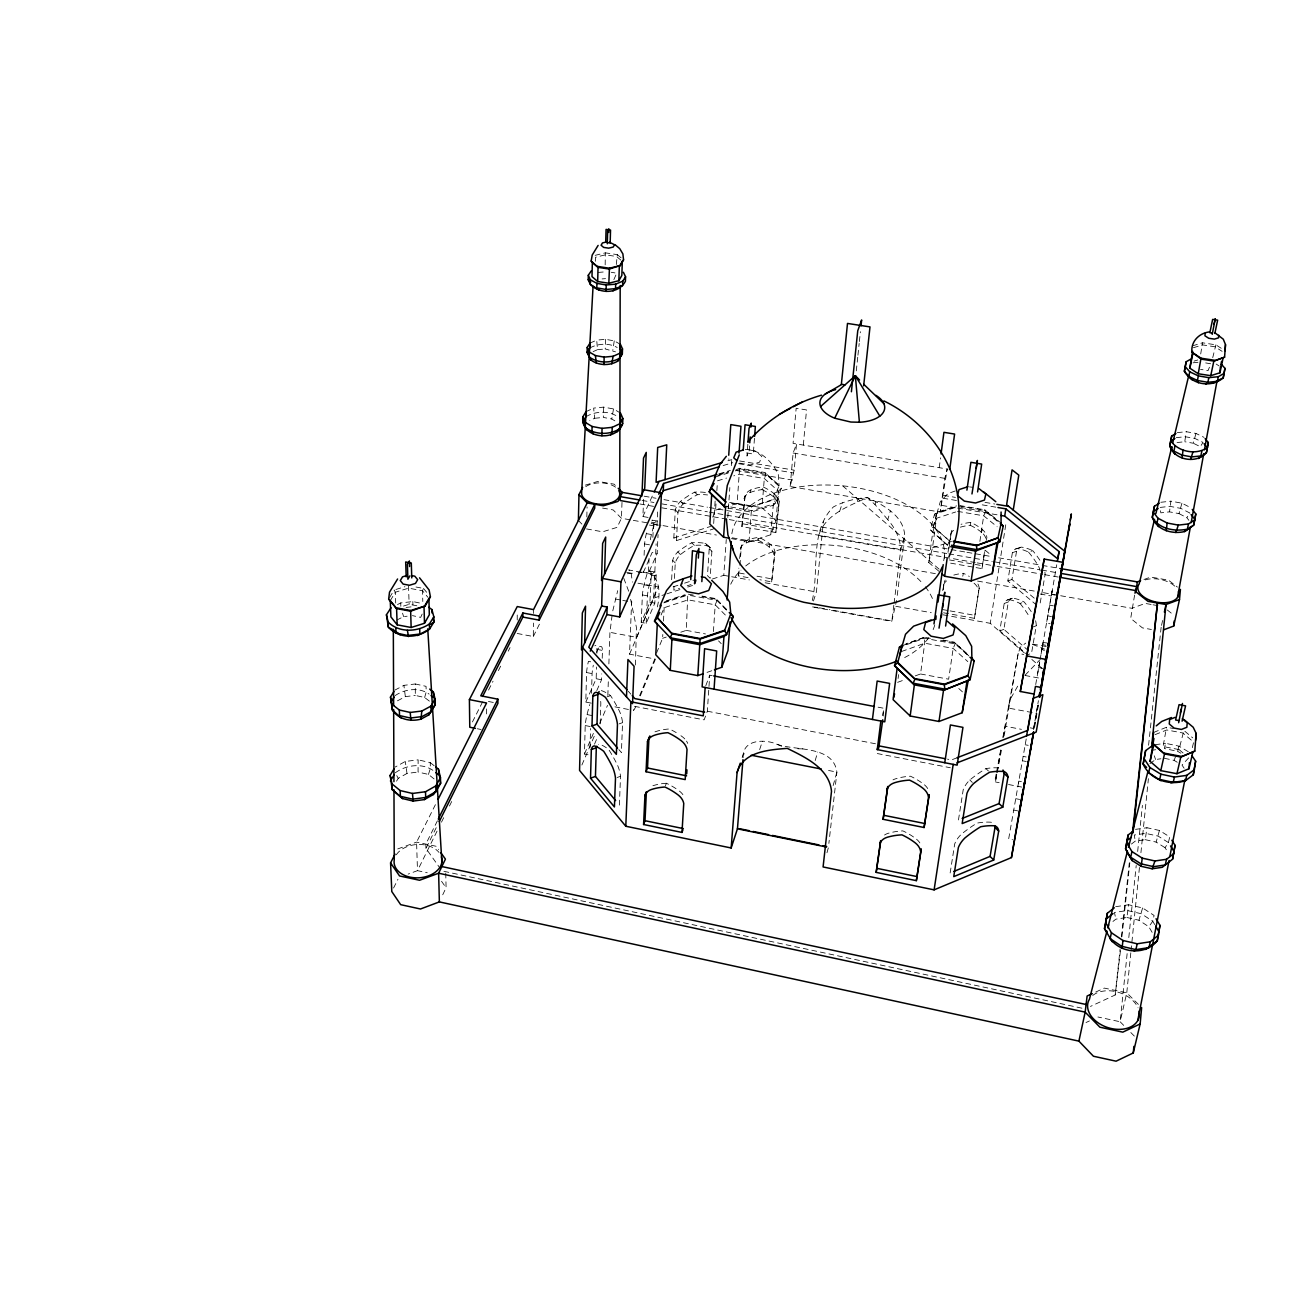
<?xml version="1.0" encoding="UTF-8"?>
<svg xmlns="http://www.w3.org/2000/svg" width="1290" height="1290" viewBox="0 0 1290 1290"><rect width="100%" height="100%" fill="white"/><g stroke="black" fill="none" stroke-linecap="round" stroke-linejoin="round"><path stroke-width="0.75" stroke-dasharray="5 3.75" d="M517.226 620.022L517.242 612.331M517.193 633.471L533.318 636.518L533.415 623.07M533.496 613.443L533.528 609.606M586.821 516.935L587.079 506.954M595.335 261.306L595.448 257.274L605.445 254.823L616.556 256.5L620.861 260.128M588.047 754.763L584.467 754.053L585.209 725.544A14.674 2.838 -79 0 1 587.047 714.579A51.084 9.707 -78.9 0 1 589.756 704.566M591.272 703.147L585.805 702.082L586.563 672.542A14.9 2.951 -79.2 0 1 588.434 661.367L593.948 662.415M620.538 413.106L613.508 408.946L603.688 407.124L593.642 408.108L594.674 418.266L589.772 420.572M620.442 344.365L614.25 340.866L605.574 339.318L596.706 340.125L597.512 349.671L593.126 351.622M590.046 747.523L590.562 728.511M591.529 693.294L592.078 673.606A14.916 2.903 -79.2 0 1 593.319 665.221M605.171 264.869L605.332 252.84L594.529 255.501M603.688 407.124L603.317 417.428L611.783 419.008L617.813 422.604M605.574 339.318L605.236 348.961L615.507 351.847M585.805 702.082L596.174 678.734L596.512 666.995M596.899 653.304L597.012 649.386A14.851 2.919 -79.2 0 0 595.593 645.581A52.551 10.32 -79 0 0 594.803 645.838M429.393 701.131L424.652 697.503L415.299 695.423L415.299 683.974L403.899 685.345L394.821 690.134M600.189 723.884L600.834 703.098A14.625 2.79 -79 0 0 599.979 699.696M596.802 690.553L601.559 679.765L601.737 673.896M602.22 658.239L602.462 650.418A14.867 2.886 -79.2 0 0 601.059 646.613L595.593 645.581M616.298 264.531L617.329 254.646L605.332 252.84M614.25 340.866L612.798 350.316M613.508 408.946L611.783 419.008M607.848 695.52L608.3 681.684M608.88 663.915L609.928 632.326L612.266 613.976M622.006 502.358L621.441 518.274L617.136 527.352L602.64 531.803L586.531 528.932M434.085 778.934L428.457 774.435L418.057 772.033L418.137 759.826L405.286 761.471L395.062 767.115M619.394 805.121L620.506 776.29A16.609 6.418 70.5 0 0 617.571 765.244A80.286 30.267 70.3 0 0 608.719 749.538M601.285 690.569A82.673 32.186 70.4 0 1 610.557 695.616A81.528 31.428 70.8 0 1 619.571 711.371A16.867 6.676 70.9 0 1 622.554 722.658L621.409 752.554L618.845 749.571M639.614 695.745L654.804 658.948L629.536 654.159L631.761 598.173M635.454 664.995L636.422 627.408L629.617 594.561M648.08 517.435L642.888 516.516L643.694 497.424M641.211 622.425L642.388 594.932A13.497 2.419 -79.7 0 1 644.097 584.789A47.004 8.337 -79.6 0 1 647.322 573.066A47.537 8.514 -79.6 0 1 650.096 571.148L655.078 572.051A13.448 2.386 -79.7 0 1 656.11 575.824L654.82 603.123L646.177 623.344L641.211 622.425L649.902 602.22L651.16 574.921A13.448 2.419 -79.7 0 0 650.096 571.148M655.078 572.051A47.553 8.401 -79.6 0 0 652.337 573.986L643.371 572.341L643.533 568.551M644.097 555.297L644.597 543.945A13.706 2.516 -79.9 0 1 646.322 533.625A47.73 8.611 -79.9 0 1 647.112 530.513M646.177 623.344L647.419 595.867A13.497 2.403 -79.7 0 1 649.112 585.708A47.02 8.224 -79.7 0 1 652.337 573.986M649.096 558.102L648.418 573.26L657.174 553.362L658.061 534.56M652.869 537.43L653.466 524.256A13.658 2.499 -80 0 0 652.401 520.209A48.278 8.804 -79.8 0 0 651.756 520.257M629.536 654.159L653.595 598.157L656.142 543.816M656.981 525.707L657.739 509.598M657.319 606.913C661.351 590.546 659.448 569.148 638.066 572.599M656.546 652.966L662.609 638.308L662.802 634.487M663.479 621.103L664.157 607.719L662.689 604.897M671.639 579.71L672.654 560.312A14.496 9.852 -45.1 0 1 677.814 551.91A70.418 47.004 -44.8 0 1 691.682 542.8A70.869 47.617 -44.2 0 1 704.921 543.332L707.581 545.928A14.48 9.788 -45.4 0 1 711.887 551.265L710.129 578.323L707.484 575.711L709.21 548.669A14.448 9.788 -45.4 0 0 704.921 543.332M715.128 501.068L713.322 529.013L676.46 540.591L673.815 537.978L675.283 509.921A14.722 10.159 -46 0 1 680.54 501.342A71.547 48.504 -45.7 0 1 694.633 492.151A71.998 49.133 -45 0 1 708.065 492.925M674.025 586.24L673.832 590.127L679.556 588.272M674.444 578.484L675.267 562.94A14.513 9.852 -45.1 0 1 680.459 554.539A70.531 47.004 -44.8 0 1 694.343 545.396A70.982 47.601 -44.2 0 1 707.581 545.928M676.46 540.591L677.96 512.517A14.754 10.159 -46 0 1 683.216 503.922A71.659 48.488 -45.7 0 1 697.342 494.715A72.111 49.133 -45 0 1 707.565 494.957M1112.964 921.447L1115.834 919.173L1126.912 917.496L1128.589 904.758L1142.601 907.95L1154.082 915.465L1152.744 921.254L1148.826 926.752L1152.857 933.589M1188.864 520.305L1186.832 517.661L1189.928 513.065L1180.834 508.389L1169.82 506.341L1159.774 507.47L1160.855 512.84L1169.514 511.856L1170.901 501.165L1181.93 503.197L1191.041 507.857M680.814 632.197L686.28 630.375L687.764 595.045L717.111 600.398L727.899 611.186M712.709 517.096L715.595 510.114L716.095 502.31M716.869 490.587L717.369 482.766M735.929 469.882L739.605 468.238L764.873 472.511L781.401 488.152L775.758 503.229L773.242 505.228L751.248 512.098L727.576 507.986M634.487 706.323L704.147 719.868L707.339 711.225L709.742 675.186L713.66 675.928M713.418 631.568L715.208 604.833L717.111 600.398L715.724 598.592L702.05 596.093M712.403 579.016L723.787 575.324L726.27 539.413M727.786 517.467L729.85 487.556M731.365 465.609L731.785 459.627L728.447 459.063M715.595 510.114L737.122 503.439L739.605 468.238M1131.411 844.063L1135.264 841.112L1145.246 839.677L1146.955 827.729L1159.452 830.47L1169.724 836.888L1168.401 842.547L1165.063 847.707L1167.837 852.142M1177.044 442.551L1184.784 441.728L1186.187 431.699L1195.959 433.44L1204.054 437.375M748.103 577.63L738.283 575.856L738.847 568.132M739.573 558.489L741.347 546.041A13.158 10.562 20.6 0 1 747.184 540.155A46.263 36.878 19.9 0 1 759.052 537.382A46.101 36.701 20.8 0 1 770.194 544.219A13.174 10.562 20.3 0 1 774.951 551.991L771.646 581.871L759.875 579.742M741.911 526.61L745.056 495.973A13.351 10.9 20.9 0 1 750.99 489.845A46.988 38.071 20 0 1 763.067 486.894A46.811 37.894 21.1 0 1 774.387 493.86A13.368 10.917 20.5 0 1 779.208 501.842L775.822 532.544L741.911 526.61L745.056 495.973M747.845 444.276L746.975 456.112L749.184 450.662L749.764 442.809M738.283 575.856L739.783 567.261M739.928 565.326L741.347 546.041M754.473 438.278L753.279 454.032L744.765 452.597M731.398 538.607L748.99 541.719L751.731 506.196L773.855 499.311L775.758 503.229L751.973 510.663L724.222 505.857M748.99 541.719L770.791 534.753L776 520.628L761.987 507.744L764.309 478.493L766.067 474.397L764.873 472.511L779.128 485.298L773.807 499.843L751.699 506.744L727.882 502.616M743.137 757.649C742.202 740.057 762.696 739.041 774.887 743.411C792.818 751.586 833.195 744.153 836.904 772.113L828.873 843.45M726.625 610.122L715.724 598.592L726.689 609.557M751.699 506.744L727.899 502.084M770.791 534.753L773.242 505.228L778.483 491.248L781.401 488.152L766.067 474.397L738.944 469.802L735.348 470.898M776 520.628L778.483 491.248L764.309 478.493L739.202 474.22L733.784 475.865M771.646 581.871L774.951 551.991M775.822 532.544L779.208 501.842M790.173 486.507L793.124 453L796.51 443.97L794.188 470.173L790.173 486.507L940.2 512.066L947.231 469.028L944.78 478.364L940.2 512.066M803.331 445.098L806.524 409.946L796.156 408.253L793.076 443.389L947.989 469.141M812.265 600.527C819.327 570.422 809.298 530.738 833.437 506.906C843.934 501.407 855.576 498.311 867.396 497.537C883.424 505.164 903.822 515.629 904.725 535.737L896.84 598.463M813.442 601.011L816.393 591.997L823.375 521.644M1130.814 952.81L1126.767 992.849L1120.139 1021.761L1124.138 1025.808M1131.024 950.811L1139.522 866.735M1140.924 852.722L1148.406 778.66M1127.138 953.632L1120.139 1021.761L1097.935 1016.988M1128.798 937.604L1136.216 865.477M1137.667 851.464L1142.408 805.379M1148.584 745.265L1161.145 627.279M856.302 370.875L857.737 357.169M857.947 355.218L859.172 343.463M859.382 341.495L860.398 331.707M933.299 527.271L937.153 512.243L934.508 514.291L930.396 529.868L948.827 546.396L930.396 529.868L933.347 526.723L949.521 540.962L933.347 526.723L937.153 512.243L956.583 505.89M1120.446 950.649L1115.205 994.977L1090.453 1006.426M1121.929 936.669L1129.814 862.736M1115.205 994.977L1120.107 948.989M1121.397 936.992L1129.298 862.994M893.825 605.22L891.858 620.974L829.276 609.606M894.067 603.252L900.71 550.072L904.725 535.737M817.538 607.477L811.555 606.8L891.745 621.361L896.598 600.431M883.247 715.966L883.714 712.161M902.194 645.742L925.543 636.873L905.838 643.887M898.098 678.476L898.598 674.606M939.217 467.69L940.523 457.869M938.846 571.228L928.703 562.456L932.686 532.738L936.476 518.274L934.508 514.291L957.261 506.841M928.703 562.456L932.493 547.847L936.476 518.274L955.632 511.985M915.239 675.896L920.528 673.977L924.737 643.21L924.43 638.276L925.543 636.873M943.748 560.699L944.57 554.781M942.732 590.707L944.264 581.951A13.561 10.852 13.3 0 1 945.28 580.065M947.989 552.362L951.359 531.48A13.771 11.207 12.8 0 1 953.874 527.803M943.183 589.74L944.264 581.951M948.989 548.331L951.359 531.48M979.884 541.397L983.706 515.807L985.528 511.63L984.689 509.776L960.228 505.632M943.587 612.798L974.418 618.345L979.207 588.143A13.577 10.868 13 0 0 976.482 581.984M976.079 567.616L981.964 568.648L984.528 551.733M974.418 618.345L979.207 588.143M981.964 568.648L984.899 550.717M950.149 872.959L954.713 843.902A17.06 9.385 -45 0 1 961.163 834.388A82.673 44.553 -44.8 0 1 976.998 823.117A83.302 45.231 -44.3 0 1 991.043 822.23A17.012 9.336 -45.2 0 1 993.8 824.116M958.47 819.94L963.211 789.754A17.399 9.756 -45.6 0 1 969.806 779.982A84.221 46.214 -45.4 0 1 985.915 768.614A84.866 46.94 -44.9 0 1 1000.169 768.018A17.334 9.675 -45.8 0 1 1001.75 768.824M1024.421 652.998L990.252 623.312L1006.152 522.224M968.79 655.884L954.165 642.097L942.716 640.017M1035.596 620.748A15.077 8.562 68.6 0 1 1036.273 625.779L1031.516 653.304L1027.42 654.82L999.814 630.842L1004.201 603.462A15.012 8.466 68.8 0 1 1008.925 599.608L1013.037 598.157A74.014 41.345 67.8 0 1 1024.163 601.995A73.079 40.49 68.4 0 1 1031.5 612.041M1044.9 572.131A15.287 8.869 69.3 0 1 1045.077 574.679L1040.175 603.123L1036.015 604.607L1007.829 580.968L1012.376 552.684A15.222 8.756 69.6 0 1 1017.197 548.556A75.11 42.731 68.5 0 1 1028.549 552.12L1032.742 550.669A74.078 41.925 69.1 0 1 1040.224 560.731M998.073 521.273L984.689 509.776L1001.169 523.159M1028.614 650.789L1003.878 629.375L1008.296 602.011A14.996 8.482 68.8 0 1 1013.037 598.157M1034.225 598.157L1011.957 579.516L1016.536 551.265A15.206 8.772 69.6 0 1 1021.374 547.121A75.03 42.828 68.5 0 1 1032.742 550.669M612.782 610.831L617.7 590.675M996.751 774.177L995.445 781.966L996.88 774.29M997.073 772.226L1000.992 748.861M1002.943 737.171L1018.181 653.433L1020.487 647.032L1025.695 643.13M1052.188 590.739L1046.496 623.102L1050.092 623.747M1043.094 642.533L1046.722 642.936M1033.435 729.608L1038.418 700.663M1034.596 727.141L1038.337 705.34M1018.407 783.465L1018.81 781.143L1022.68 781.901M1043.013 643.017L1042.707 644.726L1046.351 645.371M1051.834 592.739L1052.108 591.159M1037.644 673.574L1039.724 661.706M1040.062 659.738L1043.11 642.452M1026.211 738.96L1008.667 838.935L1012.537 839.709M1035.709 684.538L1039.595 662.463M1041.111 653.853L1056.752 564.762M1033.806 727.592L1038.369 701.937M1034.225 727.028L1038.595 702.421M997.251 772.371L1001.943 747.474M1004.104 735.961L1018.181 653.433L1023.76 654.449M996.154 774.145L994.703 781.821L999.186 782.691M996.509 772.242L1001.217 747.329M1003.023 737.751L1005.2 726.254L1021.454 729.334M1134.603 595.109L1130.685 618.41L1142.424 627.875L1151.389 629.472M1200.716 353.96L1202.457 342.801L1215.889 344.833L1222.001 348.784M1195.959 433.44L1193.298 443.244L1184.784 441.728M1181.93 503.197L1178.995 513.613L1169.514 511.856M1212.729 357.653L1215.889 344.833M1161.548 625.376L1162.774 619.684M1188.3 751.699L1178.867 746.12L1165.547 743.314L1164.386 748.539L1177.673 751.344L1180.818 753.199M986.237 540.462L986.882 537.591A13.803 11.223 12.5 0 0 982.319 529.497A48.246 38.99 13.4 0 0 970.854 522.418A48.488 39.119 12.3 0 0 961.066 524.321M1159.452 830.47L1156.13 842.08L1165.063 847.707M1177.673 751.344L1178.867 746.12M1142.601 907.95L1138.957 920.254L1148.826 926.752M1183.043 752.989L1179.012 749.554L1183.898 730.479L1192.686 737.848M985.818 538.253A13.819 11.239 12.5 0 0 981.658 532.367L982.319 529.497M1192.347 747.636L1193.637 742.089L1182.801 732.978L1166.74 729.963L1154.744 734.784M962.743 576.227L963.42 573.324A47.488 37.749 13.8 0 1 969.322 576.485M960.357 527.175A48.585 39.152 12.4 0 1 970.177 525.272L970.854 522.418M882.279 715.611L884.198 708.339L876.362 706.856M424.652 697.503L426.2 691.891L426.055 686.345L415.299 683.974M826.971 852.738L828.438 847.417M833.13 785.578L836.904 772.113L825.229 769.808M815.199 760.536L817.683 752.102M887.778 519.66L875.039 504.6L867.396 497.537C848.981 506.132 825.132 514.178 818.634 535.721L900.71 550.072C900.404 538.688 895.244 528.062 887.778 519.66L890.342 510.969M875.039 504.6L875.975 501.552M428.457 774.435L430.392 768.292L430.231 762.616L418.137 759.826M857.318 501.584L858.285 498.537M839.629 511.388L842.467 502.761M759.649 749.619L762.39 741.299M742.169 757.472L743.443 753.699L747.345 754.457M773.935 554.797A13.19 10.578 20.3 0 0 769.163 547.008L770.194 544.219M705.791 685.716L709.742 675.186M778.193 504.6A13.4 10.933 20.5 0 0 773.339 496.602L774.387 493.86M665.447 785.771L666.398 783.256A53.551 38.748 21.9 0 1 676.363 788.899M740.283 548.831A13.174 10.562 20.6 0 1 746.104 542.945A46.359 36.91 19.9 0 1 758.004 540.171L759.052 537.382M746.104 542.945L747.184 540.155M743.975 498.714A13.384 10.917 20.9 0 1 749.909 492.587A47.069 38.103 20 0 1 762.003 489.636L763.067 486.894M749.909 492.587L750.99 489.845M1164.402 758.294L1174.061 760.342L1176.238 754.94M1209.439 367.215L1208.053 370.617L1200.555 369.343M635.76 706.92L633.551 710.451L635.067 706.775M640.308 695.874L655.481 659.077M415.977 587.014L423.475 588.417L422.491 590.739L422.798 601.527M661.093 614.975L664.157 607.719L688.054 599.866L715.208 604.833L727.463 617.152M947.811 544.622L949.585 540.429M594.513 744.185L597.625 736.896M581.887 765.018L595.093 734.3M599.753 723.448L607.509 705.388M584.467 754.053L594.674 730.398M613.863 279.624L616.684 273.206L611.202 272.271M422.169 614.056L420.685 617.378L412.413 615.62M643.371 572.341L652.176 552.459L657.174 553.362M642.888 516.516L653.401 493.699M442.728 894.792L446.082 887.713L445.695 870.557M437.036 831.163L417.492 870.653L408.172 874.088M441.47 822.182L444.147 816.796M449.468 806.024L452.129 800.639M533.318 636.518L540.413 622.183M440.809 869.283L425.942 848.417L436.617 826.922M437.391 820.843L425.829 844.095L425.942 848.417M435.407 804.67L416.573 842.128L417.492 870.653L427.232 872.75M393.563 888.02L397.965 879.264M472.446 721.932L484.089 698.938M488.555 690.086L493.022 681.233M498.392 670.623L501.971 663.544M508.244 651.16L510.034 647.628M396.546 781.176L398.223 778.338L407.011 773.452L418.057 772.033M390.273 600.672L395.32 592.223L408.624 588.159L422.491 590.739L427.845 597.238M389.564 597.593L394.111 590.014L395.32 592.223L395.708 603.027M1017.697 686.167L1010.828 698.261L1007.845 707.968L1036.66 713.386M1025.131 675.138L1039.466 660.254M1188.654 757.875L1182.027 765.099L1184.107 768.227M1149.954 763.648L1155.598 759.504L1160.887 758.778M395.288 772.807C405.899 764.97 422.007 762.712 433.101 770.452M397.449 700.825L405.35 696.632L415.299 695.423M395.03 695.681C404.721 688.941 419.202 687.006 429.102 694.101M396.627 620.151L403.625 616.62L407.14 616.217M397.497 604.542L400.722 602.93L412.832 601.559L422.33 603.575M1086.003 1022.535L1089.421 1020.954M585.918 416.702C595.319 411.107 608.235 410.494 617.555 416.509M586.031 411.639L593.642 408.108M1095.726 992.042L1104.321 988.092L1126.767 992.849L1141.65 1007.619M589.885 347.978C598.06 343.382 608.961 342.801 617.184 347.494M589.998 343.092L596.706 340.125M1153.599 732.43L1166.563 727.238L1173.497 728.528M957.067 757.762L951.488 759.939L947.537 759.165M897.598 682.329L904.661 679.749M617.152 777.515L620.506 776.29M1032.145 627.279L1036.273 625.779M955.31 490.942L947.876 493.635L940.281 501.713L937.088 512.791L956.503 506.438M999.814 630.842L1003.878 629.375M397.723 848.933L416.573 842.128L436.246 846.305L438.535 849.513M1143.972 579.484L1150.68 577.065L1168.466 580.145L1177.448 587.095M901.597 651.482L924.737 643.21L953.165 648.418L967.806 661.593M1008.925 599.608A74.094 41.248 67.9 0 1 1020.035 603.462L1024.163 601.995M906.564 644.629L924.43 638.276L955.132 643.871L972.676 659.609M1007.442 599.947L1011.554 598.479M1004.201 603.462L1008.296 602.011M1007.829 580.968L1011.957 579.516M619.152 723.851L622.554 722.658M707.033 672.38L712.564 670.461M607.155 696.777L610.557 695.616M1015.682 548.943L1021.374 547.121M1012.376 552.684L1016.536 551.265M662.609 638.308L666.253 637.083M932.493 547.847L951.472 541.478M664.318 602.027L686.506 594.771M663.802 602.881L687.764 595.045M653.595 598.157L664.979 594.464M666.882 593.835L680.153 589.514M687.747 587.047L693.44 585.192M666.188 600.85L684.684 594.803M673.138 586.853L682.684 583.757M684.587 583.144L696.036 579.42M687.199 585.789L691.021 584.547M673.815 537.978L710.645 526.433M403.48 606.074L409.156 604.317L417.041 605.8M1194.089 361.103L1197.749 359.975M395.917 589.466L404.899 586.708M1192.54 345.849L1202.457 342.801M1193.411 347.719L1202.602 344.898L1215.035 346.784L1222.114 351.348M717.498 480.815L726.544 478.074M718.82 473.898L730.317 470.415M719.578 474.285L728.689 471.543M717.74 475.381L728.657 472.092M715.499 476.897L728.124 473.075M727.947 460.772L731.785 459.627M723.142 465.561L732.736 462.675M585.337 485.121L598.012 481.38L614.04 484.153L616.813 486.91M627.375 573.744L634.922 572.937M1115.705 906.693L1128.589 904.758M1135.523 829.373L1146.955 827.729M1155.147 744.717L1165.547 743.314M1152.26 750.183L1155.727 749.716M406.076 607.445L412.994 606.655L412.832 601.559M1160.839 502.278L1170.901 501.165M1177.319 432.634L1186.187 431.699M1176.287 437.665L1185.139 436.713L1194.895 438.455L1202.973 442.406L1200.345 446.711L1193.298 443.244M594.674 418.266L603.317 417.428M1193.024 362.796L1198.636 362.232M597.512 349.671L605.236 348.961M598.205 272.432L605.671 271.803M602.124 278.914L605.51 278.624M802.848 748.877L794.801 748.732M969.516 486.91L972.789 487.298M793.124 453L944.78 478.364M745.265 449.42C760.262 449.581 772.081 461.53 778.273 474.252L779.079 485.846M739.573 460.949L794.188 470.173M943.635 495.392L955.455 497.392M985.012 502.374L994.848 504.035M1205.682 362.925L1210.842 363.796M739.638 463.142L750.361 464.948L759.568 462.175L761.826 456.466L755.892 451.194L748.345 449.694M738.59 463.658L793.173 472.898M942.909 498.214L956.68 500.536M982.238 504.858L995.993 507.196M739.573 468.786L764.809 473.059M958.276 505.874L984.593 510.324M960.792 507.438L985.528 511.63L998.815 522.434M736.139 470.495L792.544 480.074M941.926 505.438L955.648 507.776M957.615 508.099L998.815 515.097M957.535 511.356L983.706 515.807L997.106 526.739M737.122 503.439L761.987 507.744M644.145 496.199L656.029 498.262M663.947 499.633L707.517 507.212M709.5 507.55L949.134 549.201M951.117 549.556L964.968 551.959M966.952 552.297L990.72 556.425M998.637 557.812L1040.24 565.036M1042.207 565.391L1060.041 568.487M642.081 500.423L653.949 502.487M661.867 503.874L707.372 511.791M709.355 512.146L946.763 553.507M948.747 553.862L992.268 561.44M994.251 561.795L1039.756 569.712M1041.739 570.067L1057.558 572.825M640.017 504.003L653.901 506.422M661.835 507.809L711.419 516.468M713.402 516.822L727.286 519.241M729.269 519.596L975.224 562.553M977.207 562.891L995.074 566.004M997.057 566.358L1042.675 574.324M1044.658 574.663L1058.542 577.098M742.992 523.837L776.854 529.755M949.375 559.925L982.609 565.73M950.617 563.149L974.127 567.261M602.591 508.083L613.185 509.953L621.441 518.274L631.326 520.015M1151.115 604.446L1145.23 603.414L1131.927 608.3L1040.917 592.255M1153.067 604.8L1158.952 605.832M652.401 520.209L657.465 521.096A13.674 2.467 -80 0 1 657.9 521.402M651.305 522.16L654.691 522.756A48.294 8.691 -79.8 0 1 657.465 521.096M633.309 520.37L649.144 523.159M651.111 523.514L661.012 525.256M662.996 525.611L716.418 535.028M732.236 537.817L936.04 573.76M977.594 581.081L1038.934 591.9M653.466 524.256L658.513 525.159M1051.527 594.464L1055.156 595.109M649.483 525.062L656.384 526.288M1040.111 594.029L1051.269 595.996M646.322 533.625L651.434 534.528A47.762 8.498 -79.9 0 1 654.691 522.756M1049.657 605.187L1053.333 605.832M644.597 543.945L649.692 544.864M1047.77 615.894L1051.447 616.556M739.347 573.05L747.184 574.453M756.988 576.211L772.662 579.033M942.377 609.525L948.15 610.557M950.069 610.896L975.063 615.394M723.787 575.324L729.688 576.388M731.672 576.743L749.393 579.936M765.163 582.774L816.393 591.997M895.857 606.316L931.251 612.685M943.055 614.814L990.252 623.312M641.275 572.244L628.698 569.954L630.778 570.631L632.39 582.177M651.16 574.921L656.11 575.824M1032.677 644.081L1046.255 646.548M626.763 572.357L630.616 573.066M819.505 607.832L827.325 609.251M1032.548 644.419L1044.642 649.128M637.937 583.193L658.287 586.902L636.599 637.341L609.928 632.326M644.097 584.789L649.112 585.708M688.344 594.174L694.197 595.238M702.018 596.657L715.676 599.157M925.462 637.453L933.089 638.856M940.716 640.243L954.068 642.678M642.388 594.932L647.419 595.867M1038.692 667.639L1042.304 668.301M649.902 602.22L654.82 603.123M615.491 599.06L620.974 600.06M622.812 600.398L631.939 602.091M1024.937 675.46L1040.756 678.379M686.28 630.375L705.485 633.954M920.528 673.977L948.65 679.201L953.165 648.418L955.132 643.871L954.165 642.097L968.903 655.304M1179.012 749.554L1163.048 746.555L1166.563 727.238M1030.21 727.834L1034.177 728.576M597.012 649.386L602.462 650.418M1025.195 744.765L1028.195 745.33M586.563 672.542L592.078 673.606M1023.163 756.391L1026.163 756.972M596.174 678.734L601.559 679.765M1022.373 760.761L1026.276 761.519M707.339 711.225L875.717 743.814M877.297 753.553L950.311 767.744M614.959 706.839L631.681 710.097M1008.538 784.514L1021.632 787.061M587.047 714.579L592.449 715.644M1015.73 798.671L1019.648 799.445M488.41 701.486L494.102 702.599M585.209 725.544L590.61 726.625M1013.73 810.088L1017.649 810.862M477.316 728.753L481.089 729.495M443.921 871.314L1083.181 1008.457M1145.246 839.677L1156.13 842.08M1126.912 917.496L1138.957 920.254M781.74 746.281L774.887 743.411M1178.995 513.613L1186.832 517.661M1174.061 760.342L1177.254 762.245M1168.401 842.547L1158.162 836.13L1145.697 833.388L1134.281 835.017L1135.264 841.112M1216.18 364.054L1219.002 365.892M1041.514 648.564L1044.368 650.74M1167.305 610.009L1173.223 614.669M430.231 762.616L435.681 766.937M985.173 550.233L991.059 555.135M617.329 254.646L621.054 257.79M842.66 485.846L939.136 569.18M1031.839 659.448L1042.239 668.494M958.776 688.505L963.114 692.488M694.633 492.151L697.342 494.715M985.915 768.614L988.446 771.001M680.54 501.342L683.216 503.922M969.806 779.982L972.305 782.401M675.283 509.921L677.96 512.517M707.742 545.396L710.403 547.976M709.21 548.669L711.887 551.265M691.682 542.8L694.343 545.396M677.814 551.91L680.459 554.539M672.654 560.312L675.267 562.94M1130.814 1032.532L1134.813 1036.58M718.546 640.888L721.239 643.662M578.404 520.483L582.467 524.707M628.246 691.247L630.875 694.181M423.475 588.417L426.942 592.626M441.535 881.28L446.082 887.713M1154.695 924.543L1152.744 921.254L1141.279 913.723L1127.299 910.53L1114.447 912.465L1115.834 919.173M396.756 775.58L398.223 778.338M623.812 578.372L628.714 591.288M1154.26 755.779L1155.598 759.504M402.528 613.185L403.625 616.62M407.011 773.452L405.286 761.471M405.35 696.632L403.899 685.345M408.495 585.612L409.156 604.317M400.722 602.93L400.835 606.332M486.604 708.919L486.653 716.821M953.794 575.082A47.73 37.878 12.8 0 1 963.42 573.324M1020.035 603.462A73.143 40.409 68.4 0 1 1029.646 617.184M1028.549 552.12A74.159 41.828 69.1 0 1 1038.353 565.859A15.303 8.837 69.4 0 1 1040.208 570.986M950.649 534.334A13.803 11.223 12.9 0 1 955.052 529.239M970.177 525.272A48.343 39.023 13.5 0 1 981.658 532.367M943.554 584.87A13.593 10.868 13.3 0 1 947.876 579.968M974.031 583.193A13.609 10.868 13 0 1 978.562 591.062M758.004 540.171A46.182 36.733 20.9 0 1 769.163 547.008M762.003 489.636A46.892 37.926 21.1 0 1 773.339 496.602M650.37 539.72A13.706 2.483 -79.9 0 1 651.434 534.528M596.706 652.353A51.906 9.949 -79.2 0 1 597.673 649.241A52.568 10.191 -79.1 0 1 601.059 646.613M606.381 747.797A81.415 30.96 70 0 0 599.624 744.185A16.496 6.353 70.6 0 0 598.496 744.362M684.764 738.912A15.593 11.61 21.7 0 0 682.604 736.961A54.502 40.216 22.1 0 0 679.491 734.72M686.49 741.089A15.593 11.61 21.7 0 1 687.731 743.411M676.234 732.623A54.502 40.216 22.1 0 0 669.349 728.963A54.744 40.441 21.2 0 0 655.546 731.64A15.577 11.594 21.9 0 0 653.24 732.704M679.411 791.093A15.319 11.191 21.4 0 1 683.232 795.108M666.398 783.256A53.777 38.958 21 0 0 652.869 785.739A15.303 11.175 21.7 0 0 650.595 786.739M919.851 842.934A15.851 11.578 15.5 0 0 916.094 838.871A55.373 40.087 16.1 0 0 902.903 830.889A55.68 40.248 15.3 0 0 888.326 833.259A15.835 11.562 15.7 0 0 883.714 835.63M927.704 788.561A16.157 12.029 15.2 0 0 923.898 784.385A56.389 41.635 15.9 0 0 910.466 776.209A56.712 41.812 15 0 0 895.566 778.821A16.125 12.013 15.5 0 0 893.019 779.87M731.849 533.738A106.973 61.017 6 0 1 849.368 486.604A106.973 61.017 6 0 1 943.748 561.876M934.782 624.876A104.893 62.226 6.3 0 1 932.138 631.858M928.558 637.873A104.893 62.226 6.3 0 1 903.532 658.126M730.721 584.225A104.893 62.226 6.3 0 1 740.96 570.132M745.701 565.971A104.893 62.226 6.3 0 1 922.85 583.757M925.333 586.773A104.893 62.226 6.3 0 1 932.831 599.447M1092.727 995.477A26.574 18.415 17.7 0 1 1117.479 992.042A26.574 18.415 17.7 0 1 1138.006 1007.78M1145.326 579.919A20.769 11.497 11.6 0 1 1176.867 588.434M585.789 486.604A19.076 10.675 1.6 0 1 616.249 487.701M396.304 854.786A23.978 16.689 -3.4 0 1 417.202 844.499A23.978 16.689 -3.4 0 1 439.003 852.432"/><path stroke-width="1.5" d="M619.732 494.312L620.184 285.493M1001.088 512.017L1001.056 523.708L1003.233 526.03L999.831 541.832L975.595 551.04L950.73 546.718M522.869 617.072L522.885 613.008L539.22 616.072L594.803 504.293L594.706 508.212L539.188 620.135L522.869 617.072L482.589 696.455M603.994 364.57L604.139 357.12L595.367 355.54L589.175 351.976L587.224 347.413L589.998 343.092L589.885 347.978L587.111 352.315L590.949 360.071C598.592 365.651 609.541 365.925 617.652 361.2L622.344 353.799L622.506 348.897L620.442 344.365L620.28 349.251L622.344 353.799L617.652 361.2M539.188 620.135L539.22 616.072M578.404 520.483L578.968 494.57L582.629 487.443M587.321 430.505L582.757 421.894L585.918 416.702L586.031 411.639L582.87 416.799C579.936 438.455 616.588 442.825 622.683 423.588L622.86 418.508L620.538 413.106L620.361 418.186L621.909 421.798M623.393 272.255L625.569 276.802L625.424 281.252C618.813 294.007 599.56 294.297 590.272 284.284L588.208 279.72L588.304 275.254L591.223 270.932M582.87 416.799L585.079 422.249L584.951 427.345C594.738 434.924 609.219 435.294 619.668 428.828L619.845 423.733L622.86 418.508M587.224 347.413L587.111 352.315L590.949 360.071M588.304 275.254L590.369 279.817L590.272 284.284L599.431 290.298M589.175 351.976L589.062 356.895C597.818 363.264 610.363 363.57 619.668 358.168L619.829 353.267L622.506 348.897M598.109 245.422L592.191 255.065L591.175 261.08L592.352 262.467L591.997 276.592L597.673 281.526L608.832 283.236L618.861 280.704L621.845 275.447L622.312 261.338L623.554 259.87L622.893 253.936L619.764 248.664L615.137 244.794M584.644 642.968L585.547 606.155L582.338 612.976L581.468 649.854L601.656 606.01L602.495 578.452L620.942 581.822L661.48 492.812L644.016 489.781M585.079 422.249L592.078 426.474L591.949 431.586L593.352 434.166M590.369 279.817L596.915 283.381L596.802 287.864L606.058 289.46L615.524 288.637L622.602 285.622L622.764 281.156L625.569 276.802M595.367 355.54L596.351 363.2M597.673 281.526L598.044 267.353L591.175 261.08M590.53 778.193L591.336 749.538A16.512 6.321 70.6 0 1 594.658 745.943A81.512 30.815 70 0 1 603.72 751.312A80.383 30.122 70.3 0 1 612.557 767.05A16.625 6.386 70.5 0 1 615.491 778.112L614.427 806.943L590.53 778.193L595.448 776.419L596.303 747.765A16.496 6.353 70.6 0 1 596.818 746.201M591.997 725.915L592.836 696.213A16.786 6.579 71.1 0 1 596.206 692.311A82.754 32.04 70.4 0 1 605.462 697.358A81.625 31.282 70.8 0 1 614.459 713.16A16.883 6.644 70.9 0 1 617.459 724.448L616.362 754.36L591.997 725.915L596.996 724.174L617.555 748.071M605.703 242.343L606.074 229.41L610.541 230.072L610.17 243.004L607.929 242.665M592.078 426.474L602.027 428.361L601.898 435.794M607.284 243.778L607.654 230.845L608.864 228.814L608.767 232.49M596.915 283.381L606.187 284.977L606.139 291.459M608.832 283.236L609.444 268.223L620.329 265.514L623.554 259.87M596.996 724.174L597.883 694.488A16.77 6.611 71.1 0 1 599.157 691.585M604.559 574.034L605.687 537.043L602.624 543.445L601.527 580.516L644.726 488.265L646.242 452.403L643.516 458.111L642.017 494.054M619.829 353.267L613.105 356.282L611.799 363.844M622.764 281.156L615.669 284.155L615.524 288.637L612.992 290.863M619.845 423.733L612.218 427.345L612.057 432.44L610.638 434.907M590.256 651.144L606.897 614.572L607.139 607.026L601.656 606.01M618.861 280.704L619.313 266.562L622.312 261.338M606.897 614.572L619.668 616.959L620.942 581.822M661.206 605.236L654.498 621.103L671.913 639.469L699.728 644.678L723.964 636.454L726.625 634.503L733.317 616.62L730.801 613.669L724.496 630.842L700.115 639.082L672.138 633.858L657.432 617.829L659.722 612.379M626.489 696.858L627.956 659.529L634.083 666.253L632.535 703.647L582.532 647.532L579.565 770.436L625.795 826.245L731.156 847.981L737.606 828.309M419.54 577.807L429.119 589.998L430.409 596.818L425.152 605.994L410.639 610.509L411.139 627.488L397.175 624.828L390.902 616.894L390.273 600.672L388.661 599.124L389.516 592.175L397.594 578.984M625.795 826.245L630.891 701.792L703.276 715.853L705.146 687.457M643.581 824.504L644.935 795.575L646.387 791.818L645.016 820.714L643.581 824.504L681.991 832.421L682.91 829.873M647.467 741.734A15.609 11.61 21.9 0 1 654.078 735.365A54.857 40.458 21.3 0 1 667.898 732.688A54.632 40.248 22.1 0 1 681.185 740.702A15.625 11.626 21.7 0 1 687.022 749.554L685.2 779.595L646.048 771.743L647.467 741.734L648.951 738.009A15.577 11.594 21.9 0 1 649.87 735.945M646.048 771.743L647.515 768.001L648.951 738.009M661.48 492.812L659.851 526.9L619.668 616.959M660.803 496.053L663.254 490.668L663.608 483.444L719.304 466.706M665.06 479.622L666.753 444.824L657.69 447.469L656.094 482.299L722.207 462.497M703.34 673.67L697.793 675.589L670.268 670.349L671.913 639.469L670.316 637.76L672.154 633.293L700.148 638.518L724.545 630.278L726.625 634.503L700.406 643.404L670.316 637.76M593.061 286.38L581.645 492.667A19.076 10.675 1.6 0 0 603.22 504.213A19.076 10.675 1.6 0 0 618.813 490.603M690.763 579.613L692.456 550.733L703.647 552.733L701.841 581.613M698.341 558.07L698.922 548.46L696.278 554.861L694.552 583.773L695.874 580.532M681.991 832.421L683.748 803.46A15.351 11.191 21.4 0 0 678.024 794.882A53.664 38.781 21.9 0 0 664.979 787.029A53.89 38.99 21.1 0 0 651.418 789.496A15.335 11.175 21.7 0 0 644.935 795.575M686.715 773.823L686.957 769.808M697.793 675.589L700.115 639.082M715.499 476.897L709.21 491.764L711.709 494.602L709.839 524.062L723.577 537.237L729.447 538.269M728.721 455.241L730.801 424.603L740.96 426.281L739.041 453.096M723.577 537.237L725.593 507.647L709.21 491.764L714.128 483.476M714.063 689.166L716.676 650.966L704.598 648.693L702.131 686.893L884.763 721.819L889.632 683.394L877.152 681.056L872.443 719.465M714.418 669.832L721.787 667.269L723.964 636.454M731.301 541.59L727.544 594.642A104.893 62.226 6.3 0 0 727.125 600.011M1195.62 740.315L1196.12 733.333L1193.202 727.254L1184.446 719.949M730.043 621.796L727.979 650.547L721.787 667.269M743.201 450.339L745.056 424.749L755.36 426.458L754.618 436.31M1225.065 350.751L1225.5 344.64L1223.307 339.222L1214.922 332.772M747.99 442.309L749.006 428.506L751.231 423.136L750.941 427.071M749.764 442.809L750.2 436.907M1153.599 732.43L1152.518 743.121L1153.744 744.701L1164.515 753.941L1180.785 757.037L1194.798 751.103L1196.12 733.333M1209.311 331.933C1199.007 333.191 1190.863 341.431 1191.896 352.202L1201.264 359.168L1213.842 361.071L1224.581 357.169L1225.5 344.64M1153.921 738.477L1150.1 761.342L1160.79 770.63L1176.948 773.71L1188.977 768.743L1189.445 762.729M1192.669 351.348L1189.832 368.182L1198.233 373.761L1210.746 375.68L1219.937 372.778L1220.405 366.811M731.156 847.981L737.074 772.549L740.266 763.132M742.976 759.633L737.445 828.809L826.503 847.014M1218.744 335.223L1218.534 337.835L1214.39 339.109L1208.746 338.27L1204.941 335.803L1205.182 333.191M1182.462 703.453L1178.657 722.722M395.046 854.174L390.58 862.897L391.789 891.551L400.674 904.661L420.476 908.999L439.358 901.904L1078.908 1041.127L1093.436 1056.236L1116.076 1061.186L1133.249 1052.963L1140.15 1023.954L1141.65 1007.619M1163.693 629.81L1173.723 626.037L1179.495 599.528L1180.431 589.401M1133.249 1052.963L1133.878 1046.383M1173.723 626.037L1174.206 620.925M730.801 613.669L729.672 602.14L722.964 591.513L711.709 580.355M1151.648 746.636L1166.015 604.51L1179.495 599.528M899.694 655.32L902.258 645.161L899.42 647.177L894.534 665.704L914.368 684.877L943.506 690.327L970.08 679.733L974.144 660.915L971.854 657.948L967.935 675.992L944.377 684.7L915.062 679.217L897.679 662.963L902.258 645.161M851.4 391.757L857.753 330.724L861.639 319.952L861.027 325.838M1133.007 832.776L1157.485 603.01L1132.507 833.001M863.655 385.839L869.992 326.902L847.498 323.435L841.37 384.275L845.047 384.872M915.062 679.217L897.743 662.399L894.534 665.704L914.368 684.877L910.16 715.998L938.991 721.481L962.195 712.725L968.371 679.685M1140.618 580.693L1137.28 581.903L1136.055 591.933L1147.939 601.334L1166.015 604.51L1164.386 612.089M944.78 762.729L950.408 724.964L962.953 727.366L957.148 765.131L877.264 749.619L880.844 721.078M882.763 719.788L878.7 748.168M897.098 668.655L893.099 699.648L910.16 715.998M725.157 501.729L727.254 485.556L739.267 454.886M921.205 849.481L916.368 880.651L876.168 872.379L880.619 840.645M929.09 795.221L924.092 827.519L883.102 819.295L887.697 786.481M876.168 872.379L880.699 841.274M883.102 819.295L887.778 787.061M941.055 453.935L943.941 432.327L954.6 434.053L949.746 469.431M1151.857 746.088L1145.617 750.619L1143.15 764.099C1150.277 779.966 1169.643 786.078 1185.558 780.627L1193.298 774.79L1195.637 761.197L1191.799 755.489M1193.298 774.79L1195.637 761.197M933.992 623.941L938.04 594.787L949.763 596.883L945.602 626.037M1132.572 831.615L1128.137 834.969L1125.573 848.756L1127.686 853.142L1132.168 860.575L1141.134 866.316L1152.164 868.783L1162.274 867.299L1172.578 859.205L1175.045 845.321L1171.852 840.258M1172.578 859.205L1175.045 845.321M937.991 602.059L943.2 564.633M998.234 541.01L992.268 573.599L971.144 580.919L944.635 576.243L947.15 558.328M1156.05 918.754L1159.984 925.349L1157.275 940.797C1145.52 955.568 1120.558 953.487 1110.142 938.572L1111.416 932.767L1105.74 922.802L1107.336 913.272L1114.318 907.789M1145.52 949.472L1157.275 940.797L1159.984 925.349M939.039 628.133L944.78 592.207L944.232 596.093M941.232 617.442L941.781 613.572M942.603 607.735L943.151 603.865M966.919 490.135L970.902 462.304L981.674 464.078L977.578 491.925M971.967 493.957L977.385 460.433L976.24 468.383M938.991 721.481L943.506 690.327L970.08 679.733L968.048 675.428L944.457 684.135L915.126 678.653L913.191 683.216L944.731 689.118L944.377 684.7M916.368 880.651L921.189 848.868M924.092 827.519L929.074 794.64M1048.061 647.87L1048.109 647.193M971.144 580.919L975.595 551.04L976.788 549.653L999.831 541.832L997.976 537.833L1001.169 523.159M1190.622 359.233L1186.187 361.748L1184.365 371.262C1192.073 384.92 1211.375 388 1223.226 377.889L1224.968 368.327L1221.549 364.473M737.074 772.549C743.088 751.538 768.969 749.812 787.255 748.361C805.524 757.359 829.357 768.437 831.502 791.334L823.085 866.961L934.105 889.858L953.197 764.357M962.195 712.725L966.936 681.652M1205.118 438.665L1208.295 442.502L1206.456 452.5C1197.12 464.223 1174.255 460.353 1169.772 445.937L1170.659 441.019L1174.884 438.503M1198.475 458.547L1206.456 452.5L1208.295 442.502M992.268 573.599L996.896 543.8M1192.234 509.389L1195.798 513.952L1193.766 525.062L1184.607 531.561C1172.304 534.447 1156.904 530.174 1152.293 517.322L1154.421 506.277L1159.242 503.277M1184.607 531.561L1193.766 525.062L1195.798 513.952M1005.829 508.857L1059.058 551.556L1057.768 558.909L1004.7 516.097L1005.829 508.857L997.96 507.518M976.449 545.622L997.976 537.833L976.449 545.622L953.375 541.639M1013.247 510.05L1018.794 475.107L1012.07 469.866L1006.619 504.745L1064.75 551.249M1146.649 767.437L1143.15 764.099L1145.617 750.619M1132.168 860.575L1125.573 848.756L1128.137 834.969M1048.109 645.71L1048.512 643.259L1048.141 645.258M1024.034 785.9L1024.631 782.288L1024.018 785.529M1047.77 649.692L1043.046 676.976M1108.094 928.155L1108.642 924.865M1107.336 913.272L1104.482 928.59L1112.157 941.7M993.719 860.011L998.686 831.034A17.044 9.32 -45.2 0 0 994.735 825.826A83.463 45.182 -44.3 0 0 980.69 826.745A82.834 44.505 -44.8 0 0 964.839 838.032A17.109 9.385 -45 0 0 958.357 847.562L953.745 876.636L993.719 860.011L990.075 856.399L995.009 827.438A17.012 9.336 -45.2 0 0 994.606 825.632M1002.798 807.153L1007.958 777.08A17.383 9.675 -45.8 0 0 1003.959 771.565A85.027 46.892 -44.9 0 0 989.704 772.194A84.382 46.166 -45.4 0 0 973.547 783.594A17.431 9.739 -45.6 0 0 966.936 793.382L962.163 823.584L1002.798 807.153L999.073 803.573L1004.184 773.532A17.334 9.675 -45.8 0 0 1002.975 770.033M1034.096 694.052L1020.277 691.472L1044.174 559.086L1063.024 562.343M1038.24 593.69L1044.174 559.086M1046.061 661.286L1063.363 560.36M1070.345 519.902L1071.361 513.92L1051.898 624.07M1052.753 623.602L1053.962 616.572L1039.692 697.406M1068.765 530.093L1069.829 523.869L1058.542 587.595L1065.089 549.314M934.105 889.858L1011.441 857.592L1023.163 789.383M1039.079 696.793L1039.788 692.843L1039.16 696.503M1040.417 689.183L1041.062 685.216M1041.675 681.862L1042.401 677.508M1043.062 673.638L1043.723 669.784M1023.841 787.481L1028.227 761.89M1051.56 626.037L1048.173 645.71L1052.946 618.797M1045.497 660.754L1045.948 658.11M1023.454 789.206L1020.084 808.572M1033.629 731.881L1030.162 751.86M1042.739 678.75L1039.579 696.777M1026.598 735.8L1033.177 698.358L1042.852 694.665L1036.176 732.075L956.938 762.906M1057.365 561.295L1059.058 551.556M1044.545 666.108L1045.013 663.447M1053.285 616.878L1057.687 591.529L1057.268 593.755M1042.933 674.557L1043.626 670.59M1045.384 660.706L1046.174 655.949M1046.787 652.788L1047.496 648.838M1048.286 644.097L1050.028 634.212M1050.737 630.262L1051.431 626.311M1040.466 690.102L1047.383 651.224M1018.923 814.216L1033.516 732.139M1011.441 857.592L1033.58 733.091M1171.368 449.807L1171.884 446.937M1175.916 433.472L1171.691 436.004L1170.804 440.906C1178.351 452.048 1196.62 455.418 1207.537 447.453M971.854 657.948L971.644 646.322L965.775 635.631L952.536 623.909M1177.528 597.447L1190.46 526.578M1191.17 522.644L1203.731 453.725M1204.457 449.791L1217.018 380.889L1223.226 377.889L1224.968 368.327M1020.277 691.472L1037.886 595.641M1137.716 1020.632L1169.079 860.462M1169.853 856.495L1184.962 779.386M1134.99 593.223L1135.748 589.449M1154.421 506.277L1153.357 511.485L1158.178 508.47M1185.252 366.328L1186.187 361.748M1171.691 436.004L1169.772 445.937L1174.98 454.322M1194.895 519.838L1188.493 523.934L1187.364 529.174C1174.932 531.738 1159.113 529.174 1152.293 517.322L1153.357 512.114L1157.985 518.241L1156.904 523.466L1158.404 526.643M1189.832 368.182L1192.815 353.621M1192.057 379.841L1184.365 371.262L1185.3 366.666L1189.751 371.826L1188.8 376.438L1197.41 380.486L1207.875 382.275L1217.341 381.324L1218.324 376.712L1224.226 373.278M1174.948 446.066L1173.916 451.113L1182.011 455.128L1191.879 456.902L1200.845 455.934L1201.925 450.887M1157.985 518.241L1167.128 523.014L1166.257 530.771M1198.233 373.761L1201.022 358.201L1191.896 352.202M1183.059 450.081L1182.043 457.837M1189.751 371.826L1198.362 375.874L1197.41 380.486L1198.297 382.775M1214.035 324.419L1215.228 318.711L1212.229 334.368M1214.841 333.481L1217.647 320.146L1212.632 319.404L1209.843 332.739L1212.342 333.11M1192.96 451.839L1190.654 459.385M1218.324 376.712L1208.843 377.664L1207.875 382.275L1205.876 384.065M1188.493 523.934L1178.318 525.111L1175.851 532.56M1210.746 375.68L1213.842 361.071L1224.581 357.169M1220.792 364.989L1221.565 361.361M1219.937 372.778L1223.065 358.201M1078.908 1041.127L1085.164 1012.134L1087.131 995.993L1092.275 993.623M1105.74 922.802L1104.482 928.59L1107.272 933.105M1150.1 761.342L1153.744 744.701M1144.278 758.859L1149.841 767.486L1148.681 772.742L1161.016 780.773M1126.815 843.08L1131.943 851.577L1130.701 857.253L1140.973 863.832L1153.647 866.67L1165.241 864.961L1166.563 859.269L1173.916 853.529M1160.79 770.63L1164.515 753.941L1152.518 743.121M1111.416 932.767L1122.945 940.491L1122.042 948.36M1149.841 767.486L1160.887 774.177L1159.71 779.434L1173.223 782.337L1185.558 780.627L1186.784 775.355L1194.524 769.533M1131.943 851.577L1142.263 858.14L1141.134 866.316M1180.302 713.048L1181.172 709.21M1182.091 721.207L1185.574 705.856L1179.06 704.663L1175.609 719.997L1178.85 720.594M1166.563 859.269L1154.953 860.978L1152.164 868.783M1186.784 775.355L1174.432 777.064L1173.223 782.337L1170.804 782.869M1158.646 935.008L1150.309 941.781L1137.216 943.796L1135.877 949.617L1134.281 951.198M1176.948 773.71L1180.785 757.037L1194.798 751.103M1188.977 768.743L1192.863 752.086M1150.309 941.781L1148.955 947.586L1135.877 949.617L1121.639 946.296L1110.142 938.572M1154.534 519.322L1139.167 583.935A20.769 11.497 11.6 0 0 1156.372 602.107A20.769 11.497 11.6 0 0 1178.463 591.562M1155.937 513.452L1171.772 446.872M1172.707 442.97L1188.542 376.39M1106.949 931.09L1089.437 999.234A26.574 18.415 17.7 0 0 1110.642 1028.372A26.574 18.415 17.7 0 0 1139.086 1011.102M1107.949 927.188L1127.444 851.255M1128.444 847.369L1147.955 771.436M893.599 697.729L894.599 693.875M877.264 749.619L878.28 745.749L945.554 758.778M902.194 645.742L905.515 634.261L913.626 626.166L931.058 620.022M948.94 556.764C977.868 495.344 940.974 428.683 883.876 400.916M393.95 691.521L390.483 697.084L392.337 709.935C398.449 719.417 410.543 721.981 420.959 719.127L421.814 711.032L430.925 706.13L435.101 699.099L433.295 691.875L429.667 689.102M724.222 505.857L725.351 503.1M691.924 575.937L683.523 578.662L680.717 585.402L686.925 591.691L698.551 593.803L708.71 590.481L711.387 583.709L705.114 577.469L701.276 576.775M659.98 606.058L666.511 590.61L673.17 582.467L683.523 578.662M714.466 477.397L719.981 464.368L726.335 456.289M607.139 607.026L588.804 647.161L626.924 689.779M658.706 494.183L663.608 483.444M654.207 491.941L659.061 481.412M859.575 380.002L855.351 375.68L834.711 418.218L850.868 422.04L859.398 422.249A32.524 16.834 5.5 0 0 883.279 412.413A32.524 16.834 5.5 0 0 875.975 395.385M618.2 488.281L622.361 492.409L618.023 501.391L603.414 505.793L587.176 502.955L578.968 494.57M439.277 821.553L497.908 703.356L497.892 699.18L480.767 695.81L522.885 613.008M438.278 819.053L497.892 699.18M438.1 799.316L486.556 702.986L469.399 699.615L469.77 727.238L475.429 728.366M587.176 502.955L533.528 609.606L517.258 606.558L469.399 699.615M394.079 768.759L390.177 775.322L392.241 789.609L402.641 798.591L413.187 801.074L424.41 799.59L433.214 794.592L434.827 791.721M411.139 627.488L424.491 623.28L429.328 614.75L428.909 598.544L430.409 596.818M433.214 794.592L435.923 791.641L435.794 785.933L440.471 777.628L438.423 769.114L435.681 766.937M428.909 598.544L424.039 607.042L424.491 623.28M617.201 431.795L622.683 423.588M409.897 575.872L407.898 579.226L407.414 564.278L409.414 560.957L409.591 566.552M420.959 719.127L428.893 714.837L435.246 704.663L435.101 699.099M390.418 781.014L394.305 774.452M424.41 799.59L425.684 797.446L435.923 791.641L440.616 783.336L440.471 777.628M390.709 702.631L394.159 697.068M391.064 607.751L386.436 614.766L388.161 622.119C399.013 632.906 417.234 632.213 429.393 623.973L433.843 616.878L431.924 609.573L428.844 607.332M428.893 714.837L435.246 704.663L433.295 691.875M438.374 786.062L440.616 783.336L438.423 769.114M620.329 265.514L609.251 269.062L598.044 267.353L592.352 262.467M748.023 441.68C767.502 419.524 793.221 403.367 821.52 395.175M425.152 605.994L410.607 611.218L396.578 608.558L388.661 599.124M879.812 416.122L855.351 375.68L820.585 406.511M1156.227 725.883L1161.79 721.4L1171.481 717.53M1106.094 919.061L1113.06 913.562M1131.33 837.274L1126.912 840.629L1128.847 846.03M430.796 624.392L433.972 621.99L433.843 616.878M841.822 384.42L825.116 394.159M386.436 614.766L388.355 627.246C399.287 638.856 417.428 638.776 429.522 629.101L433.972 621.99L433.005 618.329M1212.745 383.388L1217.018 380.889M390.177 775.322L392.015 783.901L400.174 790.56L412.461 793.447L425.523 791.738L435.794 785.933M779.466 414.235L790.593 408.253M793.511 406.673L802.541 401.819M417.379 635.551L429.522 629.101L429.393 623.973M1140.15 1023.954L1122.8 1032.145L1099.902 1027.195L1085.164 1012.134L438.632 873.217L419.556 880.264L399.561 875.958L390.58 862.897M953.778 871.46L990.075 856.399M962.163 818.457L999.073 803.573M1175.061 717.401L1169.659 719.562L1169.256 723.98L1174.11 728.092L1181.414 729.447L1186.848 727.27L1187.203 722.835L1182.317 718.756M957.067 757.762L1027.743 730.366L1035.451 686.393L1041.401 687.489M899.42 647.177L903.016 645.903M591.336 749.538L596.303 747.765M935.347 619.071L925.575 622.506L923.801 629.601L931.122 636.228L943.312 638.437L953.117 634.938L954.777 627.795L947.392 621.248M592.836 696.213L597.883 694.488M967.887 486.733L959.018 489.587L957.519 495.553L964.356 501.117L975.53 503.003L984.447 500.085L985.85 494.102L978.965 488.588M407.043 575.485L402.528 576.84L400.287 580.597L403.141 584.096L409.43 585.273L415.461 583.435L417.67 579.662L414.8 576.178L411.671 575.598M663.254 490.668L716.918 474.478M743.443 449.968L736.122 452.145L733.752 457.821L736.703 460.482M606.977 241.843L602.462 242.939L601.092 245.245L603.656 247.406L608.687 248.164L613.202 247.051L614.556 244.745L609.477 242.214M390.483 697.084L392.112 704.372L399.336 710.016L410.236 712.451L421.814 711.032M602.027 428.361L612.218 427.345M604.139 357.12L613.105 356.282M606.187 284.977L615.669 284.155M597.335 266.369L609.444 268.223M1201.022 358.201L1214.6 360.265M996.831 504.374L1008.635 506.373M1000.782 515.436L1004.7 516.097M1198.362 375.874L1208.843 377.664M953.439 541.091L976.53 545.09L976.788 549.653L951.439 545.251M622.361 492.409L642.162 495.844M1060.041 568.487L1137.28 581.903M640.098 500.069L620.313 496.634L620.184 500.536L638.034 503.664M1061.525 573.502L1136.7 586.611L1135.893 590.61L1060.525 577.436M1026.356 655.836L1046.367 659.48M1167.128 523.014L1178.318 525.111M395.466 607.638L410.639 610.509M1164.144 753.118L1181.737 756.456M713.66 675.928L874.394 706.485M704.663 712.128L634.825 698.6L632.197 695.649M751.231 755.231L821.327 769.034M647.515 768.001L686.586 775.822M884.085 815.361L924.978 823.552M739.541 828.712L749.216 830.679M753.086 831.47L768.566 834.646M772.436 835.436L818.892 844.918M822.762 845.708L826.632 846.498M645.016 820.714L683.361 828.599M877.152 868.396L917.255 876.636M1160.887 774.177L1174.432 777.064M441.857 866.558L1086.099 1004.491M1142.263 858.14L1154.953 860.978M1122.945 940.491L1137.216 943.796M394.563 630.633L388.355 627.246L388.161 622.119M395.966 631.665L400.126 634.777M431.021 695.568L433.44 697.422M435.826 772.629L438.552 774.79M983.496 491.812L995.815 501.713M1000.266 523.611L1003.233 526.03M941.732 573.728L944.635 576.243M970.048 657.239L974.144 660.915M883.86 403.609L863.8 384.339M725.915 501.729L711.935 488.652L725.899 502.278M588.208 279.72L590.691 282.042M711.709 494.602L725.593 507.647M1004.184 773.532L1007.958 777.08M995.009 827.438L998.686 831.034M729.253 612.54L733.317 616.62M402.641 798.591L392.241 789.609L392.015 783.901M672.138 633.858L657.432 617.829L654.498 621.103L657.287 624.054L655.788 654.788L670.268 670.349M595.448 776.419L615.62 800.59M408.478 636.583L407.398 630.342M1204.038 443.679L1207.214 447.533M390.273 600.672L396.578 608.558L397.175 624.828M1191.105 514.581L1194.669 519.16M440.841 852.706L445.437 859.108L438.632 873.217L439.358 901.904M401.4 718.224L392.337 709.935L392.112 704.372M1170.53 845.934L1173.707 850.997M1155.679 926.204L1158.63 931.154M733.043 549.798L727.915 534.882L726.367 518.935M413.187 801.074L412.461 793.447M410.881 720.368L410.236 712.451M859.398 422.249L855.351 375.68M427.748 628.81L441.873 862.123M399.336 710.016L399.545 715.579L410.414 718.03L421.975 716.595L431.07 711.693L430.925 706.13M395.82 627.843L396.014 632.987L407.559 635.47L419.863 634.051L419.701 628.907M400.174 790.56L400.384 796.285L412.655 799.155L425.684 797.446L425.523 791.738M406.189 576.888L405.689 561.972L411.3 563.004L411.768 577.936M431.924 609.573L432.005 612.976M393.321 629.278L393.627 705.485M393.644 709.484L393.934 781.676M393.966 789.706L394.24 859.882A23.978 16.689 -3.4 0 0 419.137 877.797A23.978 16.689 -3.4 0 0 441.454 856.899M920.592 851.529A15.883 11.578 15.5 0 0 915.207 842.854A55.486 40.119 16.2 0 0 901.984 834.856A55.793 40.28 15.3 0 0 887.359 837.226A15.867 11.562 15.8 0 0 879.974 843.289M928.477 797.284A16.189 12.029 15.2 0 0 922.995 788.319A56.502 41.667 15.9 0 0 909.531 780.128A56.825 41.844 15 0 0 894.615 782.724A16.157 12.013 15.5 0 0 887.052 789.093M942.151 567.1A106.973 61.017 6 0 1 832.324 607.445L803.928 602.301A106.973 61.017 6 0 1 732.059 545.751M834.711 418.218A32.524 16.834 5.5 0 1 835.63 389.612M897.018 661.06A104.893 62.226 6.3 0 1 731.107 617.587M936.072 615.846A104.893 62.226 6.3 0 1 935.831 619.458"/></g></svg>
